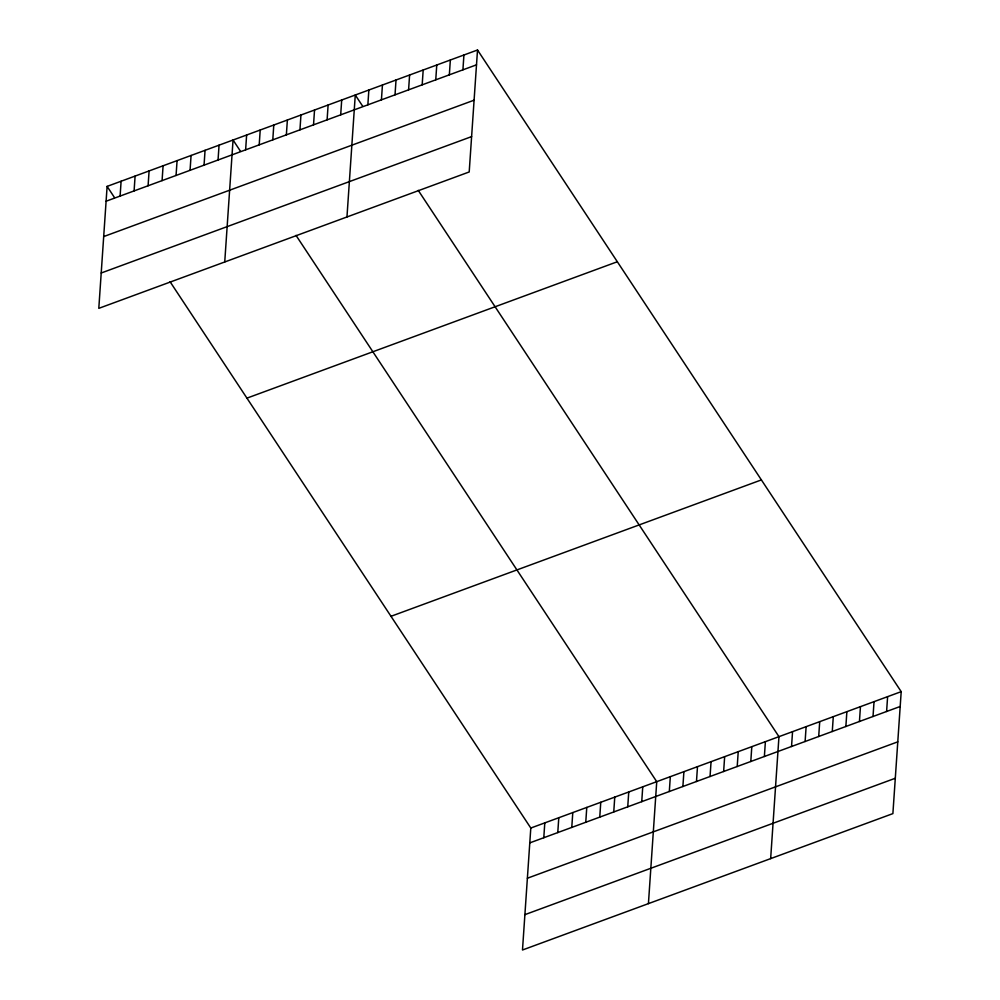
<?xml version="1.0" encoding="UTF-8"?>
<svg xmlns="http://www.w3.org/2000/svg" width="1000" height="1000" viewBox="0 0 1000 1000"><rect width="100%" height="100%" fill="white"/><g stroke="black" fill="none" stroke-linecap="round" stroke-linejoin="round"><path stroke-width="1.5" d="M477.512 50L469.2 171.962L98.8 308.35L107.112 186.388L477.512 50L901.2 691.65L892.887 813.612L522.487 950L530.8 828.037L170.075 281.737M120.1 196.075L121.112 181.238M134.088 190.925L135.1 176.088M148.088 185.775L149.1 170.938M162.075 180.613L163.088 165.775M176.062 175.463L177.075 160.625M190.062 170.312L191.075 155.475M204.05 165.162L205.062 150.325M218.05 160.012L219.062 145.175M224.737 261.975L233.05 140.013L240.413 151.163M245.625 149.85L246.625 135.013M259.2 144.85L260.212 130.013M272.787 139.85L273.788 125.013M286.363 134.85L287.375 120.013M299.938 129.85L300.95 115.013M313.525 124.85L314.538 110.013M327.1 119.85L328.113 105.013M340.688 114.85L341.7 100.013M346.962 216.962L355.275 95.013L362.638 106.15M367.85 104.85L368.862 90.013M381.425 99.838L382.438 85.013M395.012 94.838L396.025 80M408.587 89.838L409.6 75M422.175 84.838L423.188 70M435.75 79.837L436.763 65M449.338 74.837L450.35 60M462.912 69.837L463.925 55M543.787 837.725L544.8 822.887M557.775 832.575L558.787 817.738M571.775 827.425L572.788 812.588M585.763 822.275L586.775 807.438M599.763 817.113L600.763 802.275M613.75 811.963L614.763 797.125M627.737 806.812L628.75 791.975M641.737 801.663L642.75 786.825M648.425 903.625L656.737 781.675L296.012 235.362M669.312 791.513L670.325 776.675M682.887 786.513L683.9 771.675M696.475 781.5L697.487 766.663M710.05 776.5L711.062 761.663M723.637 771.5L724.65 756.663M737.212 766.5L738.225 751.663M750.8 761.5L751.8 746.663M764.375 756.5L765.387 741.663M770.65 858.625L778.962 736.663L418.237 190.35M791.538 746.5L792.55 731.663M805.113 741.5L806.125 726.663M818.7 736.5L819.712 721.663M832.275 731.5L833.288 716.663M845.863 726.5L846.875 711.663M859.438 721.5L860.45 706.663M873.025 716.488L874.038 701.65M886.6 711.488L887.613 696.65M106.1 201.225L476.5 64.837M103.7 236.575L474.087 100.188M101.213 273L471.6 136.613M246.938 398.137L617.325 261.75M390.988 616.3L761.375 479.913M530.8 828.037L901.2 691.65M529.8 842.875L900.188 706.488M527.388 878.225L897.775 741.838M524.9 914.65L895.288 778.263M107.112 186.388L114.475 197.537"/></g></svg>
